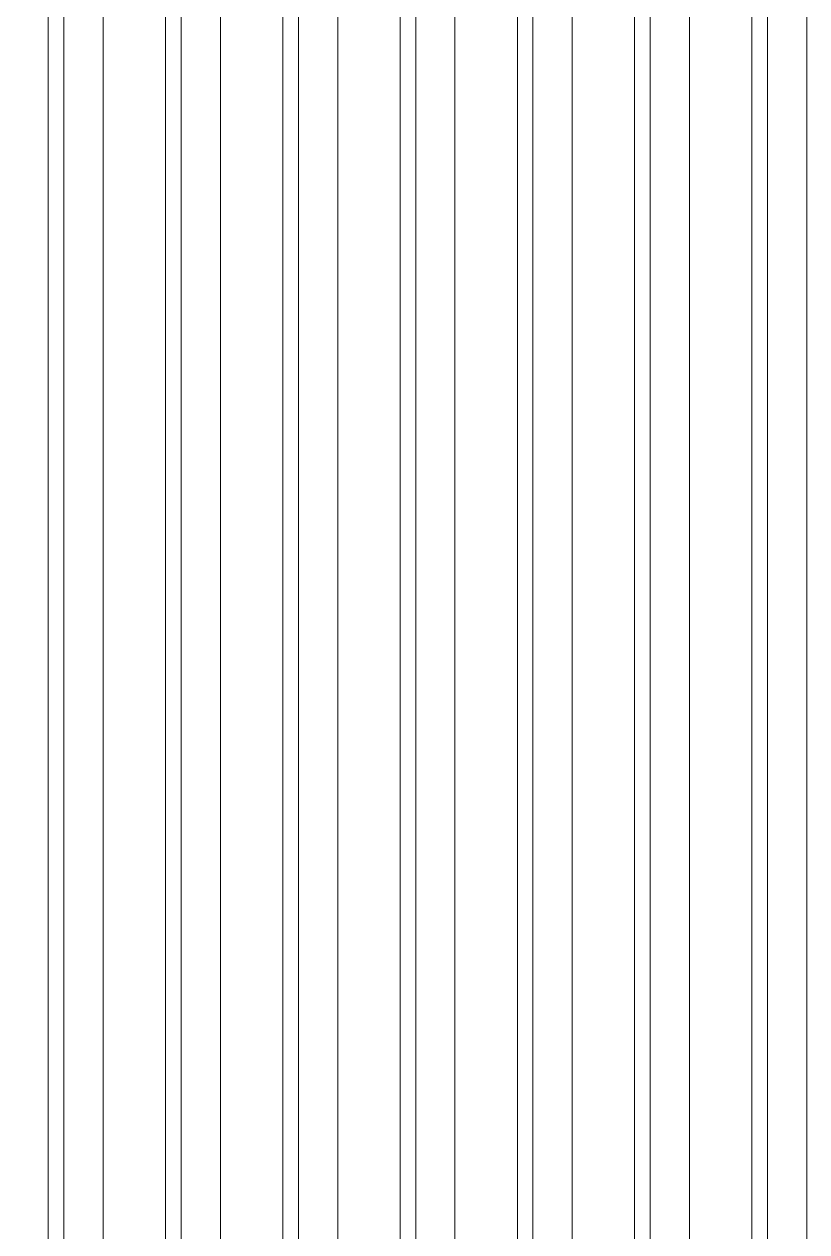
# Model space of a CAD drawing. Header units: millimetres. Extents: x 652554 to 1678317, y -308114 to 170803.
# Drawn here: x 747040.5 to 747291.3, y -89360.8 to -88973.5 of the extents above; entities that cross this region are included whole.
import ezdxf

# ---------------------------------------------------------------- set-up
doc = ezdxf.new("R2010")
doc.units = ezdxf.units.MM
doc.linetypes.add('DPA_Hidden 50', pattern=[3, 2, -1])
doc.layers.add('A-DETL-GENF', color=7, linetype='Continuous', lineweight=35)
doc.layers.add('A-GENM', color=7, linetype='Continuous', lineweight=9)

# ---------------------------------------------------------------- blocks, each defined once
blk = doc.blocks.new('GM_Louver Grill Vertical Z - Z Profile-V51-2241-01 ENTRANCE 2 ENLARGED ELEVATION 1')
at = {"layer": 'A-GENM', "color": 7}
for p, q in [((-632225.22, 108575), (-632225.22, 113189.58)), ((-632205.22, 108575), (-632205.22, 113189.58)), ((-632200.22, 108575), (-632200.22, 113189.58))]:
    blk.add_line(p, q, dxfattribs=at)
blk = doc.blocks.new('GM_Louver Grill Vertical Z - Z Profile-V52-2241-01 ENTRANCE 2 ENLARGED ELEVATION 1')
at = {"layer": 'A-GENM', "color": 7}
for p, q in [((-632300.4, 108575), (-632300.4, 113189.58)), ((-632280.4, 108575), (-632280.4, 113189.58)), ((-632275.4, 108575), (-632275.4, 113189.58))]:
    blk.add_line(p, q, dxfattribs=at)
blk = doc.blocks.new('GM_Louver Grill Vertical Z - Z Profile-V53-2241-01 ENTRANCE 2 ENLARGED ELEVATION 1')
at = {"layer": 'A-GENM', "color": 7}
for p, q in [((-632350.59, 108575), (-632350.59, 113169.19)), ((-632355.59, 108575), (-632355.59, 113160.76)), ((-632375.59, 108575), (-632375.59, 113150.58))]:
    blk.add_line(p, q, dxfattribs=at)
blk = doc.blocks.new('GM_Louver Grill Vertical Z - Z Profile-V54-2241-01 ENTRANCE 2 ENLARGED ELEVATION 1')
at = {"layer": 'A-GENM', "color": 7}
for p, q in [((-632413.18, 108575), (-632413.18, 113150.58)), ((-632393.18, 108575), (-632393.18, 113150.58)), ((-632388.18, 108575), (-632388.18, 113150.58))]:
    blk.add_line(p, q, dxfattribs=at)
blk = doc.blocks.new('GM_Louver Grill Vertical Z - Z Profile-V55-2241-01 ENTRANCE 2 ENLARGED ELEVATION 1')
at = {"layer": 'A-GENM', "color": 7}
for p, q in [((-632450.77, 108575), (-632450.77, 113150.58)), ((-632430.77, 108575), (-632430.77, 113150.58)), ((-632425.77, 108575), (-632425.77, 113150.58))]:
    blk.add_line(p, q, dxfattribs=at)
blk = doc.blocks.new('GM_Louver Grill Vertical Z - Z Profile-V56-2241-01 ENTRANCE 2 ENLARGED ELEVATION 1')
at = {"layer": 'A-GENM', "color": 7}
for p, q in [((-632468.36, 108575), (-632468.36, 113150.58)), ((-632463.36, 108575), (-632463.36, 113150.58))]:
    blk.add_line(p, q, dxfattribs=at)
blk = doc.blocks.new('DPA_AN_Callout - DPA_AN_Callout-15609961-2241-01 ENTRANCE 2 ENLARGED ELEVATION 1')
at = {"layer": 'A-DETL-GENF', "color": 7, "linetype": 'DPA_Hidden 50', "lineweight": 50}
blk.add_arc((-632226.93, 111664.36), 500, 180, 270, dxfattribs=at)

msp = doc.modelspace()

# ---------------------------------------------------------------- block references
at = {"layer": 'A-DETL-GENF', "color": 7}
msp.add_blockref('DPA_AN_Callout - DPA_AN_Callout-15609961-2241-01 ENTRANCE 2 ENLARGED ELEVATION 1', (1379516.5465, -200931.019), dxfattribs=at)
at = {"layer": 'A-GENM', "color": 7}
for name, p in [('GM_Louver Grill Vertical Z - Z Profile-V56-2241-01 ENTRANCE 2 ENLARGED ELEVATION 1', (1379516.5465, -200931.019)), ('GM_Louver Grill Vertical Z - Z Profile-V55-2241-01 ENTRANCE 2 ENLARGED ELEVATION 1', (1379516.5465, -200931.019)), ('GM_Louver Grill Vertical Z - Z Profile-V54-2241-01 ENTRANCE 2 ENLARGED ELEVATION 1', (1379516.5465, -200931.019)), ('GM_Louver Grill Vertical Z - Z Profile-V53-2241-01 ENTRANCE 2 ENLARGED ELEVATION 1', (1379516.5465, -200931.019)), ('GM_Louver Grill Vertical Z - Z Profile-V52-2241-01 ENTRANCE 2 ENLARGED ELEVATION 1', (1379478.9542, -200931.019)), ('GM_Louver Grill Vertical Z - Z Profile-V52-2241-01 ENTRANCE 2 ENLARGED ELEVATION 1', (1379516.5465, -200931.019)), ('GM_Louver Grill Vertical Z - Z Profile-V51-2241-01 ENTRANCE 2 ENLARGED ELEVATION 1', (1379478.9542, -200931.019)), ('GM_Louver Grill Vertical Z - Z Profile-V51-2241-01 ENTRANCE 2 ENLARGED ELEVATION 1', (1379516.5465, -200931.019))]:
    msp.add_blockref(name, p, dxfattribs=at)

doc.saveas('drawing.dxf')
